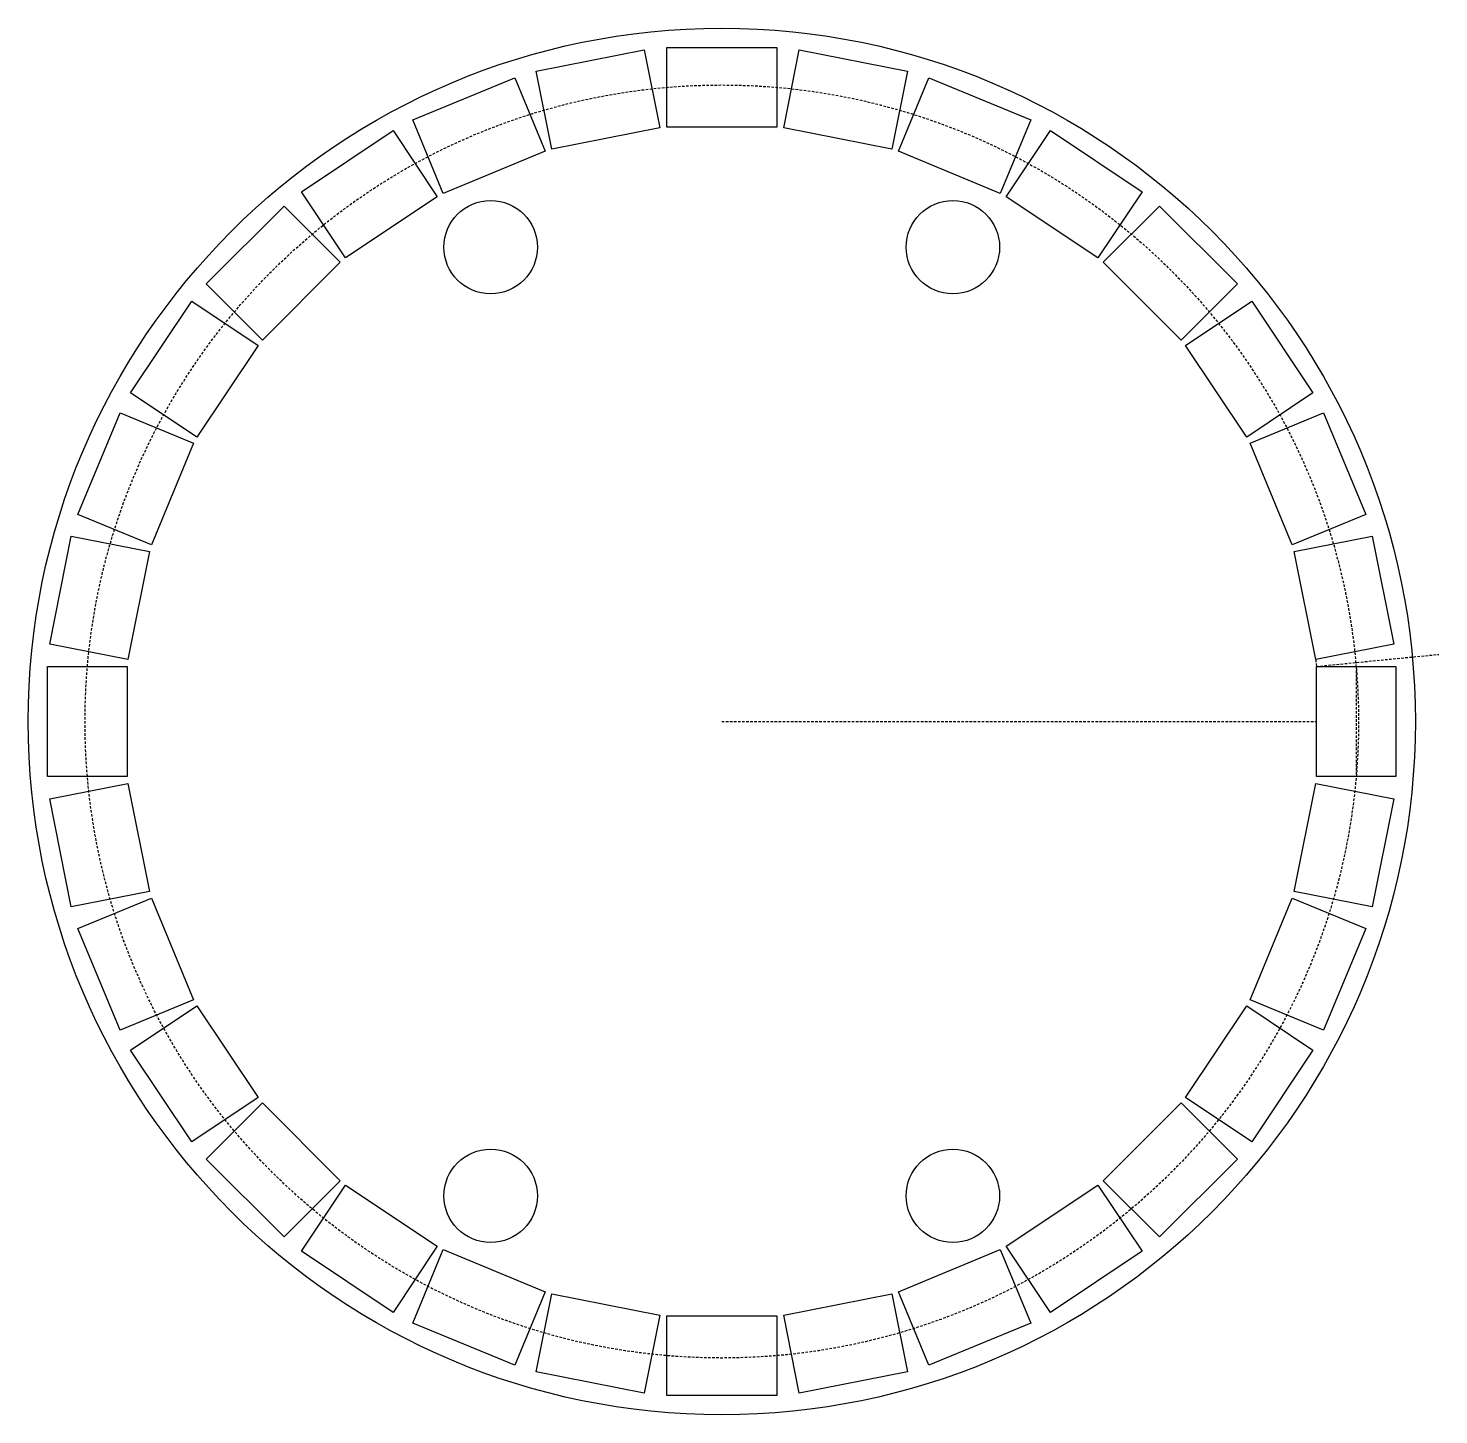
# Model space of a CAD drawing. Header units: millimetres. Extents: x -45.3 to 46.8, y -45.3 to 45.3.
import ezdxf

# ---------------------------------------------------------------- set-up
doc = ezdxf.new("R2010")
doc.units = ezdxf.units.MM
doc.linetypes.add('DASHED', pattern=[0.2067, 0.1654, -0.0413])

msp = doc.modelspace()

# ---------------------------------------------------------------- linework, layer by layer
at = {"color": 2, "linetype": 'DASHED', "lineweight": 25}
for p, q in [((38.803, 4.048), (38.847, 3.6)), ((38.847, 3.6), (46.845, 4.388)), ((41.447, 3.6), (41.447, -3.6)), ((0, 0), (38.847, 0))]:
    msp.add_line(p, q, dxfattribs=at)
for points in [[(-4.048, 38.803), (-11.109, 37.398), (-12.124, 42.498), (-5.062, 43.903)], [(3.6, 38.847), (-3.6, 38.847), (-3.6, 44.047), (3.6, 44.047)], [(11.109, 37.398), (4.048, 38.803), (5.062, 43.903), (12.124, 42.498)], [(-11.54, 37.268), (-18.192, 34.512), (-20.182, 39.316), (-13.53, 42.072)], [(18.192, 34.512), (11.54, 37.268), (13.53, 42.072), (20.182, 39.316)], [(-18.589, 34.3), (-24.575, 30.3), (-27.464, 34.624), (-21.478, 38.624)], [(27.464, 34.624), (24.575, 30.3), (18.589, 34.3), (21.478, 38.624)], [(-24.923, 30.015), (-30.015, 24.923), (-33.691, 28.6), (-28.6, 33.691)], [(30.015, 24.923), (24.923, 30.015), (28.6, 33.691), (33.691, 28.6)], [(-30.3, 24.575), (-34.3, 18.589), (-38.624, 21.478), (-34.624, 27.464)], [(38.624, 21.478), (34.3, 18.589), (30.3, 24.575), (34.624, 27.464)], [(-39.316, 20.182), (-34.512, 18.192), (-37.268, 11.54), (-42.072, 13.53)], [(34.512, 18.192), (39.316, 20.182), (42.072, 13.53), (37.268, 11.54)], [(-37.398, 11.109), (-38.803, 4.048), (-43.903, 5.062), (-42.498, 12.124)], [(37.398, 11.109), (42.498, 12.124), (43.903, 5.062), (38.803, 4.048)], [(-38.847, 3.6), (-38.847, -3.6), (-44.047, -3.6), (-44.047, 3.6)], [(38.847, -3.6), (38.847, 3.6), (44.047, 3.6), (44.047, -3.6)], [(-38.803, -4.048), (-37.398, -11.109), (-42.498, -12.124), (-43.903, -5.062)], [(37.398, -11.109), (38.803, -4.048), (43.903, -5.062), (42.498, -12.124)], [(-37.268, -11.54), (-34.512, -18.192), (-39.316, -20.182), (-42.072, -13.53)], [(34.512, -18.192), (37.268, -11.54), (42.072, -13.53), (39.316, -20.182)], [(-34.3, -18.589), (-30.3, -24.575), (-34.624, -27.464), (-38.624, -21.478)], [(30.3, -24.575), (34.3, -18.589), (38.624, -21.478), (34.624, -27.464)], [(-24.923, -30.015), (-28.6, -33.691), (-33.691, -28.6), (-30.015, -24.923)], [(28.6, -33.691), (24.923, -30.015), (30.015, -24.923), (33.691, -28.6)], [(-24.575, -30.3), (-18.589, -34.3), (-21.478, -38.624), (-27.464, -34.624)], [(18.589, -34.3), (24.575, -30.3), (27.464, -34.624), (21.478, -38.624)], [(-20.182, -39.316), (-18.192, -34.512), (-11.54, -37.268), (-13.53, -42.072)], [(11.54, -37.268), (18.192, -34.512), (20.182, -39.316), (13.53, -42.072)], [(-11.109, -37.398), (-4.048, -38.803), (-5.062, -43.903), (-12.124, -42.498)], [(4.048, -38.803), (11.109, -37.398), (12.124, -42.498), (5.062, -43.903)], [(-3.6, -38.847), (3.6, -38.847), (3.6, -44.047), (-3.6, -44.047)]]:
    msp.add_lwpolyline(points, close=True)
for centre, radius in [((0, 0), 45.313), ((-15.1, 31), 3.05), ((15.1, 31), 3.05), ((-15.1, -31), 3.05), ((15.1, -31), 3.05)]:
    msp.add_circle(centre, radius)
msp.add_circle((0, 0), 41.603, dxfattribs=at)

doc.saveas('drawing.dxf')
